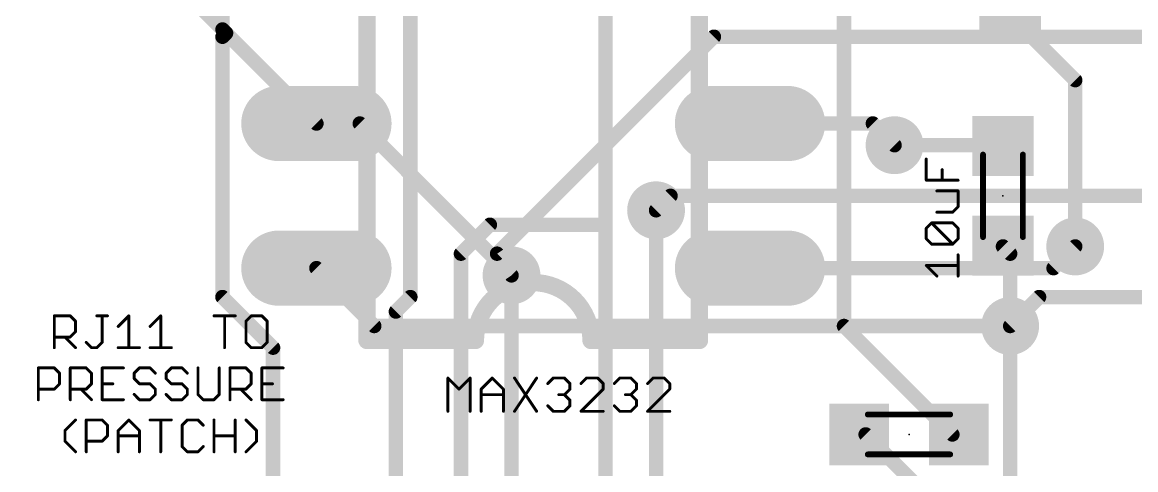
# Model space of a CAD drawing. Extents: x 0 to 99.1, y -1.2 to 60.2.
# Drawn here: x 14.01 to 33.58, y 26.43 to 34.29 of the extents above; entities that cross this region are included whole.
import ezdxf

# ---------------------------------------------------------------- set-up
doc = ezdxf.new("R2010")
doc.units = 0
for name, color, linetype in [('1', 22, 'CONTINUOUS'), ('16', 175, 'CONTINUOUS'), ('17', 82, 'CONTINUOUS'), ('18', 82, 'CONTINUOUS'), ('21', 253, 'CONTINUOUS'), ('23', 7, 'CONTINUOUS'), ('51', 253, 'CONTINUOUS')]:
    doc.layers.add(name, color=color, linetype=linetype)

# ---------------------------------------------------------------- blocks, each defined once
blk = doc.blocks.new('RECT')
blk.add_solid([(-0.5, -0.5), (0.5, -0.5), (-0.5, 0.5), (0.5, 0.5)])
blk = doc.blocks.new('LONGP100')
at = {"const_width": 1}
blk.add_lwpolyline([(-0.5, 0), (0.5, 0)], dxfattribs=at)
at = {"const_width": 0.5}
for points in [[(-0.5, 0.25, 1), (-0.5, -0.25)], [(0.5, -0.25, 1), (0.5, 0.25)]]:
    blk.add_lwpolyline(points, format="xyb", dxfattribs=at)
blk = doc.blocks.new('ROUNDV')
at = {"const_width": 0.5}
blk.add_lwpolyline([(0, -0.25, 1), (0, 0.25, 1), (0, -0.25)], format="xyb", dxfattribs=at)

msp = doc.modelspace()

# ---------------------------------------------------------------- linework, layer by layer
at = {"layer": '1', "const_width": 0.254}
for points in [[(17.526, 34.163), (17.526, 48.768)], [(24.257, 30.734), (24.257, 46.736)], [(20.828, 41.021), (20.828, 29.464)], [(28.448, 41.021), (28.448, 28.956)], [(32.512, 33.274), (31.369, 34.417)], [(17.5895, 34.0995), (17.526, 34.163)], [(17.526, 34.036), (17.5895, 34.0995)], [(17.526, 34.036), (17.526, 29.464)], [(19.177, 32.512), (17.5895, 34.0995)], [(32.512, 30.353), (32.512, 33.274)], [(29.337, 32.131), (31.242, 32.131)], [(31.242, 32.131), (31.242, 32.117)], [(25.146, 30.988), (25.146, 25.146)], [(22.225, 30.734), (21.717, 30.226)], [(24.257, 30.734), (22.225, 30.734)], [(24.257, 24.384), (24.257, 30.734)], [(21.717, 30.226), (21.717, 24.726)], [(31.242, 30.353), (31.242, 30.367)], [(31.369, 30.226), (31.242, 30.353)], [(31.369, 28.956), (31.369, 30.226)], [(22.606, 29.845), (22.606, 23.114)], [(17.526, 29.464), (18.415, 28.575)], [(20.828, 29.464), (20.574, 29.21)], [(20.574, 29.21), (20.574, 16.002)], [(28.448, 28.956), (30.353, 27.051)], [(31.369, 23.495), (31.369, 28.956)], [(18.415, 28.575), (18.415, 21.971)], [(28.829, 27.051), (28.716, 27.051)], [(30.099, 25.781), (28.829, 27.051)], [(30.353, 27.051), (30.466, 27.051)]]:
    msp.add_lwpolyline(points, dxfattribs=at)
at = {"layer": '1', "const_width": 0.127}
for points in [[(17.5709, 34.2079, 1), (17.4811, 34.1181)], [(17.4625, 34.163, 1), (17.5895, 34.163)], [(17.5895, 34.036, 1), (17.4625, 34.036)], [(17.4811, 34.0809, 1), (17.5709, 33.9911)], [(17.6344, 34.1444, 1), (17.5446, 34.0546)], [(17.6344, 34.0546, 1), (17.5446, 34.1444)], [(17.5446, 34.0546, 1), (17.6344, 34.1444)], [(32.5755, 33.274, 1), (32.4485, 33.274)], [(32.4671, 33.2291, 1), (32.5569, 33.3189)], [(19.1321, 32.4671, 1), (19.2219, 32.5569)], [(29.337, 32.1945, 1), (29.337, 32.0675)], [(31.3055, 32.131, 1), (31.1785, 32.131)], [(31.1785, 32.117, 1), (31.3055, 32.117)], [(31.242, 32.0675, 1), (31.242, 32.1945)], [(25.2095, 30.988, 1), (25.0825, 30.988)], [(22.225, 30.7975, 1), (22.225, 30.6705)], [(22.2699, 30.6891, 1), (22.1801, 30.7789)], [(24.3205, 30.734, 1), (24.1935, 30.734)], [(24.1935, 30.734, 1), (24.3205, 30.734)], [(24.257, 30.6705, 1), (24.257, 30.7975)], [(21.7805, 30.226, 1), (21.6535, 30.226)], [(21.6721, 30.2709, 1), (21.7619, 30.1811)], [(31.3055, 30.367, 1), (31.1785, 30.367)], [(31.2869, 30.3979, 1), (31.1971, 30.3081)], [(31.1785, 30.353, 1), (31.3055, 30.353)], [(31.4325, 30.226, 1), (31.3055, 30.226)], [(31.3241, 30.1811, 1), (31.4139, 30.2709)], [(32.4485, 30.353, 1), (32.5755, 30.353)], [(22.6695, 29.845, 1), (22.5425, 29.845)], [(17.5709, 29.5089, 1), (17.4811, 29.4191)], [(20.8729, 29.4191, 1), (20.7831, 29.5089)], [(17.4625, 29.464, 1), (17.5895, 29.464)], [(20.7645, 29.464, 1), (20.8915, 29.464)], [(20.6375, 29.21, 1), (20.5105, 29.21)], [(20.5291, 29.2549, 1), (20.6189, 29.1651)], [(28.4929, 29.0009, 1), (28.4031, 28.9111)], [(28.3845, 28.956, 1), (28.5115, 28.956)], [(31.4325, 28.956, 1), (31.3055, 28.956)], [(31.3055, 28.956, 1), (31.4325, 28.956)], [(18.4785, 28.575, 1), (18.3515, 28.575)], [(18.3701, 28.5301, 1), (18.4599, 28.6199)], [(28.716, 27.1145, 1), (28.716, 26.9875)], [(28.8739, 27.0959, 1), (28.7841, 27.0061)], [(28.829, 26.9875, 1), (28.829, 27.1145)], [(30.353, 27.1145, 1), (30.353, 26.9875)], [(30.3081, 27.0061, 1), (30.3979, 27.0959)], [(30.466, 26.9875, 1), (30.466, 27.1145)]]:
    msp.add_lwpolyline(points, format="xyb", dxfattribs=at)
at = {"layer": '16', "const_width": 0.254}
for points in [[(13.843, 37.846), (19.177, 32.512)], [(26.162, 34.036), (22.352, 30.226)], [(36.195, 34.036), (26.162, 34.036)], [(19.177, 32.512), (19.939, 32.512)], [(19.939, 32.512), (22.606, 29.845)], [(26.797, 32.512), (28.956, 32.512)], [(28.956, 32.512), (29.337, 32.131)], [(25.4, 31.242), (25.146, 30.988)], [(35.941, 31.242), (25.4, 31.242)], [(22.352, 30.226), (22.606, 29.845)], [(32.131, 29.972), (32.512, 30.353)], [(20.193, 28.956), (19.177, 29.972)], [(26.797, 29.972), (32.131, 29.972)], [(31.877, 29.464), (31.369, 28.956)], [(35.306, 29.464), (31.877, 29.464)], [(31.369, 28.956), (20.193, 28.956)]]:
    msp.add_lwpolyline(points, dxfattribs=at)
at = {"layer": '16', "const_width": 0.127}
for points in [[(26.162, 34.0995, 1), (26.162, 33.9725)], [(26.2069, 33.9911, 1), (26.1171, 34.0809)], [(19.177, 32.5755, 1), (19.177, 32.4485)], [(19.1321, 32.4671, 1), (19.2219, 32.5569)], [(19.9839, 32.5569, 1), (19.8941, 32.4671)], [(19.939, 32.4485, 1), (19.939, 32.5755)], [(26.797, 32.5755, 1), (26.797, 32.4485)], [(29.0009, 32.5569, 1), (28.9111, 32.4671)], [(28.956, 32.4485, 1), (28.956, 32.5755)], [(29.2921, 32.0861, 1), (29.3819, 32.1759)], [(25.4, 31.3055, 1), (25.4, 31.1785)], [(25.4449, 31.1971, 1), (25.3551, 31.2869)], [(25.1011, 31.0329, 1), (25.1909, 30.9431)], [(22.4048, 30.2612, 1), (22.2992, 30.1908)], [(22.3071, 30.2709, 1), (22.3969, 30.1811)], [(32.5569, 30.3081, 1), (32.4671, 30.3979)], [(19.2219, 30.0169, 1), (19.1321, 29.9271)], [(22.5532, 29.8098, 1), (22.6588, 29.8802)], [(22.5611, 29.8001, 1), (22.6509, 29.8899)], [(26.797, 30.0355, 1), (26.797, 29.9085)], [(32.0861, 30.0169, 1), (32.1759, 29.9271)], [(32.131, 29.9085, 1), (32.131, 30.0355)], [(31.877, 29.5275, 1), (31.877, 29.4005)], [(31.9219, 29.4191, 1), (31.8321, 29.5089)], [(20.193, 29.0195, 1), (20.193, 28.8925)], [(20.1481, 28.9111, 1), (20.2379, 29.0009)], [(31.3241, 29.0009, 1), (31.4139, 28.9111)], [(31.369, 28.8925, 1), (31.369, 29.0195)]]:
    msp.add_lwpolyline(points, format="xyb", dxfattribs=at)
at = {"layer": '21'}
for points, const_width in [([(20.066, 49.022), (20.066, 28.702)], 0.3048), ([(25.908, 28.702), (25.908, 49.022)], 0.3048), ([(29.8943, 31.5163), (29.8943, 31.8892)], 0.0508), ([(30.174, 31.5163), (30.174, 31.7028)], 0.0508), ([(30.4536, 31.5163), (29.8943, 31.5163)], 0.0508), ([(30.4536, 31.3279), (30.0808, 31.3279)], 0.0508), ([(30.4536, 31.0482), (30.4536, 31.3279)], 0.0508), ([(30.0808, 30.955), (30.3604, 30.955)], 0.0508), ([(30.3604, 30.955), (30.4536, 31.0482)], 0.0508), ([(29.8943, 30.6733), (29.9875, 30.7666)], 0.0508), ([(29.9875, 30.7666), (30.3604, 30.7666)], 0.0508), ([(30.3604, 30.3937), (29.9875, 30.7666)], 0.0508), ([(30.3604, 30.7666), (30.4536, 30.6733)], 0.0508), ([(29.8943, 30.4869), (29.8943, 30.6733)], 0.0508), ([(30.4536, 30.6733), (30.4536, 30.4869)], 0.0508), ([(29.9875, 30.3937), (29.8943, 30.4869)], 0.0508), ([(30.3604, 30.3937), (29.9875, 30.3937)], 0.0508), ([(30.4536, 30.4869), (30.3604, 30.3937)], 0.0508), ([(30.4536, 29.8324), (30.4536, 30.2053)], 0.0508), ([(30.0808, 29.8324), (29.8943, 30.0188)], 0.0508), ([(29.8943, 30.0188), (30.4536, 30.0188)], 0.0508), ([(14.5708, 28.575), (14.5708, 29.1343)], 0.0508), ([(14.5708, 29.1343), (14.8504, 29.1343)], 0.0508), ([(14.8504, 29.1343), (14.9437, 29.0411)], 0.0508), ([(15.3185, 29.1343), (15.505, 29.1343)], 0.0508), ([(15.4118, 28.6682), (15.4118, 29.1343)], 0.0508), ([(15.6934, 28.9479), (15.8799, 29.1343)], 0.0508), ([(15.8799, 29.1343), (15.8799, 28.575)], 0.0508), ([(16.2547, 28.9479), (16.4412, 29.1343)], 0.0508), ([(16.4412, 29.1343), (16.4412, 28.575)], 0.0508), ([(17.3774, 29.1343), (17.7502, 29.1343)], 0.0508), ([(17.5638, 28.575), (17.5638, 29.1343)], 0.0508), ([(18.0319, 29.1343), (17.9387, 29.0411)], 0.0508), ([(18.2183, 29.1343), (18.0319, 29.1343)], 0.0508), ([(18.3115, 29.0411), (18.2183, 29.1343)], 0.0508), ([(14.9437, 29.0411), (14.9437, 28.8546)], 0.0508), ([(17.9387, 29.0411), (17.9387, 28.6682)], 0.0508), ([(18.3115, 28.6682), (18.3115, 29.0411)], 0.0508), ([(14.8504, 28.7614), (14.5708, 28.7614)], 0.0508), ([(14.7572, 28.7614), (14.9437, 28.575)], 0.0508), ([(14.9437, 28.8546), (14.8504, 28.7614)], 0.0508), ([(20.066, 28.702), (21.971, 28.702)], 0.3048), ([(25.908, 28.702), (24.003, 28.702)], 0.3048), ([(15.1321, 28.6682), (15.2253, 28.575)], 0.0508), ([(15.2253, 28.575), (15.3185, 28.575)], 0.0508), ([(15.3185, 28.575), (15.4118, 28.6682)], 0.0508), ([(15.6934, 28.575), (16.0663, 28.575)], 0.0508), ([(16.2547, 28.575), (16.6276, 28.575)], 0.0508), ([(17.9387, 28.6682), (18.0319, 28.575)], 0.0508), ([(18.0319, 28.575), (18.2183, 28.575)], 0.0508), ([(18.2183, 28.575), (18.3115, 28.6682)], 0.0508), ([(14.2902, 27.6606), (14.2902, 28.2199)], 0.0508), ([(14.2902, 28.2199), (14.5698, 28.2199)], 0.0508), ([(14.5698, 28.2199), (14.663, 28.1267)], 0.0508), ([(14.8515, 27.6606), (14.8515, 28.2199)], 0.0508), ([(14.8515, 28.2199), (15.1311, 28.2199)], 0.0508), ([(15.1311, 28.2199), (15.2243, 28.1267)], 0.0508), ([(15.7856, 28.2199), (15.4128, 28.2199)], 0.0508), ([(15.4128, 28.2199), (15.4128, 27.6606)], 0.0508), ([(16.0673, 28.2199), (15.9741, 28.1267)], 0.0508), ([(16.2537, 28.2199), (16.0673, 28.2199)], 0.0508), ([(16.3469, 28.1267), (16.2537, 28.2199)], 0.0508), ([(16.6286, 28.2199), (16.5354, 28.1267)], 0.0508), ([(16.815, 28.2199), (16.6286, 28.2199)], 0.0508), ([(16.9082, 28.1267), (16.815, 28.2199)], 0.0508), ([(17.0967, 28.2199), (17.0967, 27.7538)], 0.0508), ([(17.4696, 27.7538), (17.4696, 28.2199)], 0.0508), ([(17.658, 27.6606), (17.658, 28.2199)], 0.0508), ([(17.658, 28.2199), (17.9376, 28.2199)], 0.0508), ([(17.9376, 28.2199), (18.0309, 28.1267)], 0.0508), ([(18.5922, 28.2199), (18.2193, 28.2199)], 0.0508), ([(18.2193, 28.2199), (18.2193, 27.6606)], 0.0508), ([(14.663, 28.1267), (14.663, 27.9402)], 0.0508), ([(15.2243, 28.1267), (15.2243, 27.9402)], 0.0508), ([(15.9741, 28.1267), (15.9741, 28.0335)], 0.0508), ([(15.9741, 28.0335), (16.0673, 27.9402)], 0.0508), ([(16.5354, 28.1267), (16.5354, 28.0335)], 0.0508), ([(16.5354, 28.0335), (16.6286, 27.9402)], 0.0508), ([(18.0309, 28.1267), (18.0309, 27.9402)], 0.0508), ([(21.4884, 27.4574), (21.4884, 28.0421)], 0.0508), ([(21.4884, 28.0421), (21.6833, 27.8472)], 0.0508), ([(21.6833, 27.8472), (21.8782, 28.0421)], 0.0508), ([(21.8782, 28.0421), (21.8782, 27.4574)], 0.0508), ([(22.0731, 27.8472), (22.268, 28.0421)], 0.0508), ([(22.268, 28.0421), (22.4629, 27.8472)], 0.0508), ([(22.6578, 28.0421), (23.0476, 27.4574)], 0.0508), ([(23.0476, 28.0421), (22.6578, 27.4574)], 0.0508), ([(23.2425, 27.9446), (23.3399, 28.0421)], 0.0508), ([(23.3399, 28.0421), (23.5348, 28.0421)], 0.0508), ([(23.5348, 28.0421), (23.6323, 27.9446)], 0.0508), ([(23.9246, 28.0421), (23.8272, 27.9446)], 0.0508), ([(24.1195, 28.0421), (23.9246, 28.0421)], 0.0508), ([(24.217, 27.9446), (24.1195, 28.0421)], 0.0508), ([(24.4119, 27.9446), (24.5093, 28.0421)], 0.0508), ([(24.5093, 28.0421), (24.7042, 28.0421)], 0.0508), ([(24.7042, 28.0421), (24.8017, 27.9446)], 0.0508), ([(25.094, 28.0421), (24.9966, 27.9446)], 0.0508), ([(25.2889, 28.0421), (25.094, 28.0421)], 0.0508), ([(25.3864, 27.9446), (25.2889, 28.0421)], 0.0508), ([(14.5698, 27.847), (14.2902, 27.847)], 0.0508), ([(14.663, 27.9402), (14.5698, 27.847)], 0.0508), ([(15.1311, 27.847), (14.8515, 27.847)], 0.0508), ([(15.0379, 27.847), (15.2243, 27.6606)], 0.0508), ([(15.2243, 27.9402), (15.1311, 27.847)], 0.0508), ([(15.4128, 27.9402), (15.5992, 27.9402)], 0.0508), ([(16.0673, 27.9402), (16.2537, 27.9402)], 0.0508), ([(16.2537, 27.9402), (16.3469, 27.847)], 0.0508), ([(16.3469, 27.847), (16.3469, 27.7538)], 0.0508), ([(16.6286, 27.9402), (16.815, 27.9402)], 0.0508), ([(16.815, 27.9402), (16.9082, 27.847)], 0.0508), ([(16.9082, 27.847), (16.9082, 27.7538)], 0.0508), ([(17.9376, 27.847), (17.658, 27.847)], 0.0508), ([(17.8444, 27.847), (18.0309, 27.6606)], 0.0508), ([(18.0309, 27.9402), (17.9376, 27.847)], 0.0508), ([(18.2193, 27.9402), (18.4057, 27.9402)], 0.0508), ([(22.0731, 27.4574), (22.0731, 27.8472)], 0.0508), ([(22.4629, 27.8472), (22.4629, 27.4574)], 0.0508), ([(23.6323, 27.8472), (23.5348, 27.7497)], 0.0508), ([(23.6323, 27.9446), (23.6323, 27.8472)], 0.0508), ([(23.8272, 27.4574), (24.217, 27.8472)], 0.0508), ([(24.217, 27.8472), (24.217, 27.9446)], 0.0508), ([(24.8017, 27.8472), (24.7042, 27.7497)], 0.0508), ([(24.8017, 27.9446), (24.8017, 27.8472)], 0.0508), ([(24.9966, 27.4574), (25.3864, 27.8472)], 0.0508), ([(25.3864, 27.8472), (25.3864, 27.9446)], 0.0508), ([(15.4128, 27.6606), (15.7856, 27.6606)], 0.0508), ([(16.0673, 27.6606), (15.9741, 27.7538)], 0.0508), ([(16.2537, 27.6606), (16.0673, 27.6606)], 0.0508), ([(16.3469, 27.7538), (16.2537, 27.6606)], 0.0508), ([(16.6286, 27.6606), (16.5354, 27.7538)], 0.0508), ([(16.815, 27.6606), (16.6286, 27.6606)], 0.0508), ([(16.9082, 27.7538), (16.815, 27.6606)], 0.0508), ([(17.0967, 27.7538), (17.1899, 27.6606)], 0.0508), ([(17.1899, 27.6606), (17.3763, 27.6606)], 0.0508), ([(17.3763, 27.6606), (17.4696, 27.7538)], 0.0508), ([(18.2193, 27.6606), (18.5922, 27.6606)], 0.0508), ([(22.0731, 27.7497), (22.4629, 27.7497)], 0.0508), ([(23.5348, 27.7497), (23.4374, 27.7497)], 0.0508), ([(23.5348, 27.7497), (23.6323, 27.6523)], 0.0508), ([(23.6323, 27.6523), (23.6323, 27.5548)], 0.0508), ([(24.7042, 27.7497), (24.6068, 27.7497)], 0.0508), ([(24.7042, 27.7497), (24.8017, 27.6523)], 0.0508), ([(24.8017, 27.6523), (24.8017, 27.5548)], 0.0508), ([(23.3399, 27.4574), (23.2425, 27.5548)], 0.0508), ([(23.5348, 27.4574), (23.3399, 27.4574)], 0.0508), ([(23.6323, 27.5548), (23.5348, 27.4574)], 0.0508), ([(24.217, 27.4574), (23.8272, 27.4574)], 0.0508), ([(24.5093, 27.4574), (24.4119, 27.5548)], 0.0508), ([(24.7042, 27.4574), (24.5093, 27.4574)], 0.0508), ([(24.8017, 27.5548), (24.7042, 27.4574)], 0.0508), ([(25.3864, 27.4574), (24.9966, 27.4574)], 0.0508), ([(14.7579, 27.1191), (14.9443, 27.3055)], 0.0508), ([(15.1321, 26.7462), (15.1321, 27.3055)], 0.0508), ([(15.1321, 27.3055), (15.4118, 27.3055)], 0.0508), ([(15.4118, 27.3055), (15.505, 27.2123)], 0.0508), ([(15.505, 27.2123), (15.505, 27.0258)], 0.0508), ([(15.6934, 27.1191), (15.8799, 27.3055)], 0.0508), ([(15.8799, 27.3055), (16.0663, 27.1191)], 0.0508), ([(16.2547, 27.3055), (16.6276, 27.3055)], 0.0508), ([(16.4412, 26.7462), (16.4412, 27.3055)], 0.0508), ([(16.9093, 27.3055), (16.816, 27.2123)], 0.0508), ([(16.816, 27.2123), (16.816, 26.8394)], 0.0508), ([(17.0957, 27.3055), (16.9093, 27.3055)], 0.0508), ([(17.1889, 27.2123), (17.0957, 27.3055)], 0.0508), ([(17.3774, 26.7462), (17.3774, 27.3055)], 0.0508), ([(17.7502, 27.3055), (17.7502, 26.7462)], 0.0508), ([(18.1251, 27.1191), (17.9387, 27.3055)], 0.0508), ([(14.7579, 26.9326), (14.7579, 27.1191)], 0.0508), ([(15.505, 27.0258), (15.4118, 26.9326)], 0.0508), ([(15.6934, 26.7462), (15.6934, 27.1191)], 0.0508), ([(15.6934, 27.0258), (16.0663, 27.0258)], 0.0508), ([(16.0663, 27.1191), (16.0663, 26.7462)], 0.0508), ([(17.3774, 27.0258), (17.7502, 27.0258)], 0.0508), ([(18.1251, 26.9326), (18.1251, 27.1191)], 0.0508), ([(14.9443, 26.7462), (14.7579, 26.9326)], 0.0508), ([(15.4118, 26.9326), (15.1321, 26.9326)], 0.0508), ([(16.816, 26.8394), (16.9093, 26.7462)], 0.0508), ([(17.0957, 26.7462), (17.1889, 26.8394)], 0.0508), ([(17.9387, 26.7462), (18.1251, 26.9326)], 0.0508), ([(16.9093, 26.7462), (17.0957, 26.7462)], 0.0508)]:
    msp.add_lwpolyline(points, dxfattribs=dict(at, const_width=const_width))
for points, const_width in [([(29.907, 31.8892, 1), (29.8816, 31.8892)], 0.0254), ([(30.1867, 31.7028, 1), (30.1613, 31.7028)], 0.0254), ([(29.8943, 31.529, 1), (29.8943, 31.5036)], 0.0254), ([(29.8816, 31.5163, 1), (29.907, 31.5163)], 0.0254), ([(30.1613, 31.5163, 1), (30.1867, 31.5163)], 0.0254), ([(30.4536, 31.5036, 1), (30.4536, 31.529)], 0.0254), ([(30.0808, 31.3406, 1), (30.0808, 31.3152)], 0.0254), ([(30.4663, 31.3279, 1), (30.4409, 31.3279)], 0.0254), ([(30.4536, 31.3152, 1), (30.4536, 31.3406)], 0.0254), ([(30.0808, 30.9677, 1), (30.0808, 30.9423)], 0.0254), ([(30.3514, 30.964, 1), (30.3694, 30.946)], 0.0254), ([(30.3604, 30.9423, 1), (30.3604, 30.9677)], 0.0254), ([(30.4409, 31.0482, 1), (30.4663, 31.0482)], 0.0254), ([(30.4626, 31.0393, 1), (30.4446, 31.0572)], 0.0254), ([(29.9875, 30.7793, 1), (29.9875, 30.7539)], 0.0254), ([(29.9965, 30.7755, 1), (29.9786, 30.7576)], 0.0254), ([(29.9965, 30.7576, 1), (29.9786, 30.7755)], 0.0254), ([(30.3694, 30.7755, 1), (30.3514, 30.7576)], 0.0254), ([(30.3604, 30.7539, 1), (30.3604, 30.7793)], 0.0254), ([(29.907, 30.6733, 1), (29.8816, 30.6733)], 0.0254), ([(29.8853, 30.6823, 1), (29.9033, 30.6644)], 0.0254), ([(30.4663, 30.6733, 1), (30.4409, 30.6733)], 0.0254), ([(30.4446, 30.6644, 1), (30.4626, 30.6823)], 0.0254), ([(29.9033, 30.4959, 1), (29.8853, 30.4779)], 0.0254), ([(29.8816, 30.4869, 1), (29.907, 30.4869)], 0.0254), ([(29.9875, 30.4064, 1), (29.9875, 30.381)], 0.0254), ([(29.9786, 30.3847, 1), (29.9965, 30.4027)], 0.0254), ([(30.3514, 30.4027, 1), (30.3694, 30.3847)], 0.0254), ([(30.3514, 30.3847, 1), (30.3694, 30.4027)], 0.0254), ([(30.3604, 30.381, 1), (30.3604, 30.4064)], 0.0254), ([(30.4409, 30.4869, 1), (30.4663, 30.4869)], 0.0254), ([(30.4626, 30.4779, 1), (30.4446, 30.4959)], 0.0254), ([(30.4663, 30.2053, 1), (30.4409, 30.2053)], 0.0254), ([(29.9033, 30.0278, 1), (29.8853, 30.0098)], 0.0254), ([(29.8943, 30.0315, 1), (29.8943, 30.0061)], 0.0254), ([(30.4536, 30.0061, 1), (30.4536, 30.0315)], 0.0254), ([(24.003, 28.702, 1), (21.971, 28.702)], 0.3048), ([(30.0718, 29.8234, 1), (30.0897, 29.8414)], 0.0254), ([(30.4409, 29.8324, 1), (30.4663, 29.8324)], 0.0254), ([(14.5835, 29.1343, 1), (14.5581, 29.1343)], 0.0254), ([(14.5708, 29.147, 1), (14.5708, 29.1216)], 0.0254), ([(14.8594, 29.1433, 1), (14.8415, 29.1253)], 0.0254), ([(14.8504, 29.1216, 1), (14.8504, 29.147)], 0.0254), ([(15.3185, 29.147, 1), (15.3185, 29.1216)], 0.0254), ([(15.4245, 29.1343, 1), (15.3991, 29.1343)], 0.0254), ([(15.505, 29.1216, 1), (15.505, 29.147)], 0.0254), ([(15.8926, 29.1343, 1), (15.8672, 29.1343)], 0.0254), ([(15.8888, 29.1253, 1), (15.8709, 29.1433)], 0.0254), ([(16.4539, 29.1343, 1), (16.4285, 29.1343)], 0.0254), ([(16.4501, 29.1253, 1), (16.4322, 29.1433)], 0.0254), ([(17.3774, 29.147, 1), (17.3774, 29.1216)], 0.0254), ([(17.5765, 29.1343, 1), (17.5511, 29.1343)], 0.0254), ([(17.7502, 29.1216, 1), (17.7502, 29.147)], 0.0254), ([(18.0319, 29.147, 1), (18.0319, 29.1216)], 0.0254), ([(18.0409, 29.1253, 1), (18.0229, 29.1433)], 0.0254), ([(18.2273, 29.1433, 1), (18.2093, 29.1253)], 0.0254), ([(18.2183, 29.1216, 1), (18.2183, 29.147)], 0.0254), ([(14.9564, 29.0411, 1), (14.931, 29.0411)], 0.0254), ([(14.9347, 29.0321, 1), (14.9526, 29.05)], 0.0254), ([(15.6844, 28.9568, 1), (15.7024, 28.9389)], 0.0254), ([(16.2458, 28.9568, 1), (16.2637, 28.9389)], 0.0254), ([(17.9514, 29.0411, 1), (17.926, 29.0411)], 0.0254), ([(17.9297, 29.05, 1), (17.9476, 29.0321)], 0.0254), ([(18.3242, 29.0411, 1), (18.2988, 29.0411)], 0.0254), ([(18.3025, 29.0321, 1), (18.3205, 29.05)], 0.0254), ([(14.5708, 28.7741, 1), (14.5708, 28.7487)], 0.0254), ([(14.7662, 28.7704, 1), (14.7483, 28.7524)], 0.0254), ([(14.8415, 28.7704, 1), (14.8594, 28.7524)], 0.0254), ([(14.8504, 28.7487, 1), (14.8504, 28.7741)], 0.0254), ([(14.931, 28.8546, 1), (14.9564, 28.8546)], 0.0254), ([(14.9526, 28.8457, 1), (14.9347, 28.8636)], 0.0254), ([(20.066, 28.7782, 1), (20.066, 28.6258)], 0.1524), ([(19.9898, 28.702, 1), (20.1422, 28.702)], 0.1524), ([(21.8948, 28.702, 1), (22.0472, 28.702)], 0.1524), ([(21.971, 28.6258, 1), (21.971, 28.7782)], 0.1524), ([(24.003, 28.7782, 1), (24.003, 28.6258)], 0.1524), ([(23.9268, 28.702, 1), (24.0792, 28.702)], 0.1524), ([(25.8318, 28.702, 1), (25.9842, 28.702)], 0.1524), ([(25.908, 28.6258, 1), (25.908, 28.7782)], 0.1524), ([(14.5581, 28.575, 1), (14.5835, 28.575)], 0.0254), ([(14.9347, 28.566, 1), (14.9526, 28.584)], 0.0254), ([(15.1411, 28.6772, 1), (15.1231, 28.6592)], 0.0254), ([(15.2253, 28.5877, 1), (15.2253, 28.5623)], 0.0254), ([(15.2164, 28.566, 1), (15.2343, 28.584)], 0.0254), ([(15.3096, 28.584, 1), (15.3275, 28.566)], 0.0254), ([(15.3185, 28.5623, 1), (15.3185, 28.5877)], 0.0254), ([(15.3991, 28.6682, 1), (15.4245, 28.6682)], 0.0254), ([(15.4207, 28.6592, 1), (15.4028, 28.6772)], 0.0254), ([(15.6934, 28.5877, 1), (15.6934, 28.5623)], 0.0254), ([(15.8672, 28.575, 1), (15.8926, 28.575)], 0.0254), ([(16.0663, 28.5623, 1), (16.0663, 28.5877)], 0.0254), ([(16.2547, 28.5877, 1), (16.2547, 28.5623)], 0.0254), ([(16.4285, 28.575, 1), (16.4539, 28.575)], 0.0254), ([(16.6276, 28.5623, 1), (16.6276, 28.5877)], 0.0254), ([(17.5511, 28.575, 1), (17.5765, 28.575)], 0.0254), ([(17.9476, 28.6772, 1), (17.9297, 28.6592)], 0.0254), ([(17.926, 28.6682, 1), (17.9514, 28.6682)], 0.0254), ([(18.0319, 28.5877, 1), (18.0319, 28.5623)], 0.0254), ([(18.0229, 28.566, 1), (18.0409, 28.584)], 0.0254), ([(18.2093, 28.584, 1), (18.2273, 28.566)], 0.0254), ([(18.2183, 28.5623, 1), (18.2183, 28.5877)], 0.0254), ([(18.2988, 28.6682, 1), (18.3242, 28.6682)], 0.0254), ([(18.3205, 28.6592, 1), (18.3025, 28.6772)], 0.0254), ([(14.3029, 28.2199, 1), (14.2775, 28.2199)], 0.0254), ([(14.2902, 28.2326, 1), (14.2902, 28.2072)], 0.0254), ([(14.5788, 28.2289, 1), (14.5608, 28.2109)], 0.0254), ([(14.5698, 28.2072, 1), (14.5698, 28.2326)], 0.0254), ([(14.8642, 28.2199, 1), (14.8388, 28.2199)], 0.0254), ([(14.8515, 28.2326, 1), (14.8515, 28.2072)], 0.0254), ([(15.1401, 28.2289, 1), (15.1221, 28.2109)], 0.0254), ([(15.1311, 28.2072, 1), (15.1311, 28.2326)], 0.0254), ([(15.4128, 28.2326, 1), (15.4128, 28.2072)], 0.0254), ([(15.4255, 28.2199, 1), (15.4001, 28.2199)], 0.0254), ([(15.7856, 28.2072, 1), (15.7856, 28.2326)], 0.0254), ([(16.0673, 28.2326, 1), (16.0673, 28.2072)], 0.0254), ([(16.0763, 28.2109, 1), (16.0583, 28.2289)], 0.0254), ([(16.2627, 28.2289, 1), (16.2447, 28.2109)], 0.0254), ([(16.2537, 28.2072, 1), (16.2537, 28.2326)], 0.0254), ([(16.6286, 28.2326, 1), (16.6286, 28.2072)], 0.0254), ([(16.6376, 28.2109, 1), (16.6196, 28.2289)], 0.0254), ([(16.824, 28.2289, 1), (16.806, 28.2109)], 0.0254), ([(16.815, 28.2072, 1), (16.815, 28.2326)], 0.0254), ([(17.1094, 28.2199, 1), (17.084, 28.2199)], 0.0254), ([(17.4823, 28.2199, 1), (17.4569, 28.2199)], 0.0254), ([(17.6707, 28.2199, 1), (17.6453, 28.2199)], 0.0254), ([(17.658, 28.2326, 1), (17.658, 28.2072)], 0.0254), ([(17.9466, 28.2289, 1), (17.9287, 28.2109)], 0.0254), ([(17.9376, 28.2072, 1), (17.9376, 28.2326)], 0.0254), ([(18.2193, 28.2326, 1), (18.2193, 28.2072)], 0.0254), ([(18.232, 28.2199, 1), (18.2066, 28.2199)], 0.0254), ([(18.5922, 28.2072, 1), (18.5922, 28.2326)], 0.0254), ([(14.6757, 28.1267, 1), (14.6503, 28.1267)], 0.0254), ([(14.654, 28.1177, 1), (14.672, 28.1356)], 0.0254), ([(15.237, 28.1267, 1), (15.2116, 28.1267)], 0.0254), ([(15.2153, 28.1177, 1), (15.2333, 28.1356)], 0.0254), ([(15.9868, 28.1267, 1), (15.9614, 28.1267)], 0.0254), ([(15.9651, 28.1356, 1), (15.9831, 28.1177)], 0.0254), ([(15.9831, 28.0424, 1), (15.9651, 28.0245)], 0.0254), ([(15.9614, 28.0335, 1), (15.9868, 28.0335)], 0.0254), ([(16.338, 28.1177, 1), (16.3559, 28.1356)], 0.0254), ([(16.5481, 28.1267, 1), (16.5227, 28.1267)], 0.0254), ([(16.5264, 28.1356, 1), (16.5444, 28.1177)], 0.0254), ([(16.5444, 28.0424, 1), (16.5264, 28.0245)], 0.0254), ([(16.5227, 28.0335, 1), (16.5481, 28.0335)], 0.0254), ([(16.8993, 28.1177, 1), (16.9172, 28.1356)], 0.0254), ([(18.0436, 28.1267, 1), (18.0182, 28.1267)], 0.0254), ([(18.0219, 28.1177, 1), (18.0398, 28.1356)], 0.0254), ([(21.5011, 28.0421, 1), (21.4757, 28.0421)], 0.0254), ([(21.4974, 28.0511, 1), (21.4794, 28.0331)], 0.0254), ([(21.8909, 28.0421, 1), (21.8655, 28.0421)], 0.0254), ([(21.8872, 28.0331, 1), (21.8692, 28.0511)], 0.0254), ([(22.277, 28.0511, 1), (22.259, 28.0331)], 0.0254), ([(22.277, 28.0331, 1), (22.259, 28.0511)], 0.0254), ([(22.6684, 28.0491, 1), (22.6472, 28.0351)], 0.0254), ([(23.0582, 28.0351, 1), (23.037, 28.0491)], 0.0254), ([(23.3399, 28.0548, 1), (23.3399, 28.0294)], 0.0254), ([(23.3489, 28.0331, 1), (23.331, 28.0511)], 0.0254), ([(23.5438, 28.0511, 1), (23.5259, 28.0331)], 0.0254), ([(23.5348, 28.0294, 1), (23.5348, 28.0548)], 0.0254), ([(23.9246, 28.0548, 1), (23.9246, 28.0294)], 0.0254), ([(23.9336, 28.0331, 1), (23.9157, 28.0511)], 0.0254), ([(24.1285, 28.0511, 1), (24.1106, 28.0331)], 0.0254), ([(24.1195, 28.0294, 1), (24.1195, 28.0548)], 0.0254), ([(24.5093, 28.0548, 1), (24.5093, 28.0294)], 0.0254), ([(24.5183, 28.0331, 1), (24.5004, 28.0511)], 0.0254), ([(24.7132, 28.0511, 1), (24.6953, 28.0331)], 0.0254), ([(24.7042, 28.0294, 1), (24.7042, 28.0548)], 0.0254), ([(25.094, 28.0548, 1), (25.094, 28.0294)], 0.0254), ([(25.103, 28.0331, 1), (25.085, 28.0511)], 0.0254), ([(25.2979, 28.0511, 1), (25.2799, 28.0331)], 0.0254), ([(25.2889, 28.0294, 1), (25.2889, 28.0548)], 0.0254), ([(14.2902, 27.8597, 1), (14.2902, 27.8343)], 0.0254), ([(14.5608, 27.856, 1), (14.5788, 27.838)], 0.0254), ([(14.5698, 27.8343, 1), (14.5698, 27.8597)], 0.0254), ([(14.6503, 27.9402, 1), (14.6757, 27.9402)], 0.0254), ([(14.672, 27.9313, 1), (14.654, 27.9492)], 0.0254), ([(14.8515, 27.8597, 1), (14.8515, 27.8343)], 0.0254), ([(15.0469, 27.856, 1), (15.0289, 27.838)], 0.0254), ([(15.1221, 27.856, 1), (15.1401, 27.838)], 0.0254), ([(15.1311, 27.8343, 1), (15.1311, 27.8597)], 0.0254), ([(15.2116, 27.9402, 1), (15.237, 27.9402)], 0.0254), ([(15.2333, 27.9313, 1), (15.2153, 27.9492)], 0.0254), ([(15.4128, 27.9529, 1), (15.4128, 27.9275)], 0.0254), ([(15.5992, 27.9275, 1), (15.5992, 27.9529)], 0.0254), ([(16.0673, 27.9529, 1), (16.0673, 27.9275)], 0.0254), ([(16.0583, 27.9313, 1), (16.0763, 27.9492)], 0.0254), ([(16.2627, 27.9492, 1), (16.2447, 27.9313)], 0.0254), ([(16.2537, 27.9275, 1), (16.2537, 27.9529)], 0.0254), ([(16.3596, 27.847, 1), (16.3342, 27.847)], 0.0254), ([(16.338, 27.838, 1), (16.3559, 27.856)], 0.0254), ([(16.6286, 27.9529, 1), (16.6286, 27.9275)], 0.0254), ([(16.6196, 27.9313, 1), (16.6376, 27.9492)], 0.0254), ([(16.824, 27.9492, 1), (16.806, 27.9313)], 0.0254), ([(16.815, 27.9275, 1), (16.815, 27.9529)], 0.0254), ([(16.9209, 27.847, 1), (16.8955, 27.847)], 0.0254), ([(16.8993, 27.838, 1), (16.9172, 27.856)], 0.0254), ([(17.658, 27.8597, 1), (17.658, 27.8343)], 0.0254), ([(17.8534, 27.856, 1), (17.8355, 27.838)], 0.0254), ([(17.9287, 27.856, 1), (17.9466, 27.838)], 0.0254), ([(17.9376, 27.8343, 1), (17.9376, 27.8597)], 0.0254), ([(18.0182, 27.9402, 1), (18.0436, 27.9402)], 0.0254), ([(18.0398, 27.9313, 1), (18.0219, 27.9492)], 0.0254), ([(18.2193, 27.9529, 1), (18.2193, 27.9275)], 0.0254), ([(18.4057, 27.9275, 1), (18.4057, 27.9529)], 0.0254), ([(21.6743, 27.8562, 1), (21.6923, 27.8382)], 0.0254), ([(21.6743, 27.8382, 1), (21.6923, 27.8562)], 0.0254), ([(22.0858, 27.8472, 1), (22.0604, 27.8472)], 0.0254), ([(22.0641, 27.8562, 1), (22.0821, 27.8382)], 0.0254), ([(22.4756, 27.8472, 1), (22.4502, 27.8472)], 0.0254), ([(22.4539, 27.8382, 1), (22.4719, 27.8562)], 0.0254), ([(23.2335, 27.9536, 1), (23.2515, 27.9357)], 0.0254), ([(23.645, 27.9446, 1), (23.6196, 27.9446)], 0.0254), ([(23.6196, 27.8472, 1), (23.645, 27.8472)], 0.0254), ([(23.6233, 27.9357, 1), (23.6413, 27.9536)], 0.0254), ([(23.6413, 27.8382, 1), (23.6233, 27.8562)], 0.0254), ([(23.8182, 27.9536, 1), (23.8362, 27.9357)], 0.0254), ([(24.2297, 27.9446, 1), (24.2043, 27.9446)], 0.0254), ([(24.2043, 27.8472, 1), (24.2297, 27.8472)], 0.0254), ([(24.208, 27.9357, 1), (24.226, 27.9536)], 0.0254), ([(24.226, 27.8382, 1), (24.208, 27.8562)], 0.0254), ([(24.4029, 27.9536, 1), (24.4209, 27.9357)], 0.0254), ([(24.8144, 27.9446, 1), (24.789, 27.9446)], 0.0254), ([(24.789, 27.8472, 1), (24.8144, 27.8472)], 0.0254), ([(24.7927, 27.9357, 1), (24.8107, 27.9536)], 0.0254), ([(24.8107, 27.8382, 1), (24.7927, 27.8562)], 0.0254), ([(24.9876, 27.9536, 1), (25.0056, 27.9357)], 0.0254), ([(25.3991, 27.9446, 1), (25.3737, 27.9446)], 0.0254), ([(25.3737, 27.8472, 1), (25.3991, 27.8472)], 0.0254), ([(25.3774, 27.9357, 1), (25.3954, 27.9536)], 0.0254), ([(25.3954, 27.8382, 1), (25.3774, 27.8562)], 0.0254), ([(14.2775, 27.6606, 1), (14.3029, 27.6606)], 0.0254), ([(14.8388, 27.6606, 1), (14.8642, 27.6606)], 0.0254), ([(15.2153, 27.6516, 1), (15.2333, 27.6696)], 0.0254), ([(15.4128, 27.6733, 1), (15.4128, 27.6479)], 0.0254), ([(15.4001, 27.6606, 1), (15.4255, 27.6606)], 0.0254), ([(15.7856, 27.6479, 1), (15.7856, 27.6733)], 0.0254), ([(15.9831, 27.7628, 1), (15.9651, 27.7448)], 0.0254), ([(16.0673, 27.6733, 1), (16.0673, 27.6479)], 0.0254), ([(16.0583, 27.6516, 1), (16.0763, 27.6696)], 0.0254), ([(16.2447, 27.6696, 1), (16.2627, 27.6516)], 0.0254), ([(16.2537, 27.6479, 1), (16.2537, 27.6733)], 0.0254), ([(16.3342, 27.7538, 1), (16.3596, 27.7538)], 0.0254), ([(16.3559, 27.7448, 1), (16.338, 27.7628)], 0.0254), ([(16.5444, 27.7628, 1), (16.5264, 27.7448)], 0.0254), ([(16.6286, 27.6733, 1), (16.6286, 27.6479)], 0.0254), ([(16.6196, 27.6516, 1), (16.6376, 27.6696)], 0.0254), ([(16.806, 27.6696, 1), (16.824, 27.6516)], 0.0254), ([(16.815, 27.6479, 1), (16.815, 27.6733)], 0.0254), ([(16.8955, 27.7538, 1), (16.9209, 27.7538)], 0.0254), ([(16.9172, 27.7448, 1), (16.8993, 27.7628)], 0.0254), ([(17.1057, 27.7628, 1), (17.0877, 27.7448)], 0.0254), ([(17.084, 27.7538, 1), (17.1094, 27.7538)], 0.0254), ([(17.1899, 27.6733, 1), (17.1899, 27.6479)], 0.0254), ([(17.1809, 27.6516, 1), (17.1989, 27.6696)], 0.0254), ([(17.3674, 27.6696, 1), (17.3853, 27.6516)], 0.0254), ([(17.3763, 27.6479, 1), (17.3763, 27.6733)], 0.0254), ([(17.4569, 27.7538, 1), (17.4823, 27.7538)], 0.0254), ([(17.4785, 27.7448, 1), (17.4606, 27.7628)], 0.0254), ([(17.6453, 27.6606, 1), (17.6707, 27.6606)], 0.0254), ([(18.0219, 27.6516, 1), (18.0398, 27.6696)], 0.0254), ([(18.2193, 27.6733, 1), (18.2193, 27.6479)], 0.0254), ([(18.2066, 27.6606, 1), (18.232, 27.6606)], 0.0254), ([(18.5922, 27.6479, 1), (18.5922, 27.6733)], 0.0254), ([(22.0731, 27.7624, 1), (22.0731, 27.737)], 0.0254), ([(22.4629, 27.737, 1), (22.4629, 27.7624)], 0.0254), ([(23.4374, 27.7624, 1), (23.4374, 27.737)], 0.0254), ([(23.5438, 27.7587, 1), (23.5259, 27.7408)], 0.0254), ([(23.5259, 27.7587, 1), (23.5438, 27.7408)], 0.0254), ([(23.5348, 27.737, 1), (23.5348, 27.7624)], 0.0254), ([(23.645, 27.6523, 1), (23.6196, 27.6523)], 0.0254), ([(23.6233, 27.6433, 1), (23.6413, 27.6613)], 0.0254), ([(24.6068, 27.7624, 1), (24.6068, 27.737)], 0.0254), ([(24.7132, 27.7587, 1), (24.6953, 27.7408)], 0.0254), ([(24.6953, 27.7587, 1), (24.7132, 27.7408)], 0.0254), ([(24.7042, 27.737, 1), (24.7042, 27.7624)], 0.0254), ([(24.8144, 27.6523, 1), (24.789, 27.6523)], 0.0254), ([(24.7927, 27.6433, 1), (24.8107, 27.6613)], 0.0254), ([(21.4757, 27.4574, 1), (21.5011, 27.4574)], 0.0254), ([(21.8655, 27.4574, 1), (21.8909, 27.4574)], 0.0254), ([(22.0604, 27.4574, 1), (22.0858, 27.4574)], 0.0254), ([(22.4502, 27.4574, 1), (22.4756, 27.4574)], 0.0254), ([(22.6472, 27.4644, 1), (22.6684, 27.4504)], 0.0254), ([(23.037, 27.4504, 1), (23.0582, 27.4644)], 0.0254), ([(23.2515, 27.5638, 1), (23.2335, 27.5459)], 0.0254), ([(23.3399, 27.4701, 1), (23.3399, 27.4447)], 0.0254), ([(23.331, 27.4484, 1), (23.3489, 27.4664)], 0.0254), ([(23.5259, 27.4664, 1), (23.5438, 27.4484)], 0.0254), ([(23.5348, 27.4447, 1), (23.5348, 27.4701)], 0.0254), ([(23.6196, 27.5548, 1), (23.645, 27.5548)], 0.0254), ([(23.6413, 27.5459, 1), (23.6233, 27.5638)], 0.0254), ([(23.8272, 27.4701, 1), (23.8272, 27.4447)], 0.0254), ([(23.8182, 27.4664, 1), (23.8362, 27.4484)], 0.0254), ([(24.217, 27.4447, 1), (24.217, 27.4701)], 0.0254), ([(24.4209, 27.5638, 1), (24.4029, 27.5459)], 0.0254), ([(24.5093, 27.4701, 1), (24.5093, 27.4447)], 0.0254), ([(24.5004, 27.4484, 1), (24.5183, 27.4664)], 0.0254), ([(24.6953, 27.4664, 1), (24.7132, 27.4484)], 0.0254), ([(24.7042, 27.4447, 1), (24.7042, 27.4701)], 0.0254), ([(24.789, 27.5548, 1), (24.8144, 27.5548)], 0.0254), ([(24.8107, 27.5459, 1), (24.7927, 27.5638)], 0.0254), ([(24.9966, 27.4701, 1), (24.9966, 27.4447)], 0.0254), ([(24.9876, 27.4664, 1), (25.0056, 27.4484)], 0.0254), ([(25.3864, 27.4447, 1), (25.3864, 27.4701)], 0.0254), ([(14.9533, 27.2965, 1), (14.9354, 27.3145)], 0.0254), ([(15.1448, 27.3055, 1), (15.1194, 27.3055)], 0.0254), ([(15.1321, 27.3182, 1), (15.1321, 27.2928)], 0.0254), ([(15.4207, 27.3145, 1), (15.4028, 27.2965)], 0.0254), ([(15.4118, 27.2928, 1), (15.4118, 27.3182)], 0.0254), ([(15.5177, 27.2123, 1), (15.4923, 27.2123)], 0.0254), ([(15.496, 27.2033, 1), (15.5139, 27.2212)], 0.0254), ([(15.8888, 27.3145, 1), (15.8709, 27.2965)], 0.0254), ([(15.8888, 27.2965, 1), (15.8709, 27.3145)], 0.0254), ([(16.2547, 27.3182, 1), (16.2547, 27.2928)], 0.0254), ([(16.4539, 27.3055, 1), (16.4285, 27.3055)], 0.0254), ([(16.6276, 27.2928, 1), (16.6276, 27.3182)], 0.0254), ([(16.8287, 27.2123, 1), (16.8033, 27.2123)], 0.0254), ([(16.8071, 27.2212, 1), (16.825, 27.2033)], 0.0254), ([(16.9093, 27.3182, 1), (16.9093, 27.2928)], 0.0254), ([(16.9182, 27.2965, 1), (16.9003, 27.3145)], 0.0254), ([(17.1047, 27.3145, 1), (17.0867, 27.2965)], 0.0254), ([(17.0957, 27.2928, 1), (17.0957, 27.3182)], 0.0254), ([(17.1799, 27.2033, 1), (17.1979, 27.2212)], 0.0254), ([(17.3901, 27.3055, 1), (17.3647, 27.3055)], 0.0254), ([(17.7629, 27.3055, 1), (17.7375, 27.3055)], 0.0254), ([(17.9476, 27.3145, 1), (17.9297, 27.2965)], 0.0254), ([(14.7706, 27.1191, 1), (14.7452, 27.1191)], 0.0254), ([(14.7489, 27.128, 1), (14.7669, 27.1101)], 0.0254), ([(15.4923, 27.0258, 1), (15.5177, 27.0258)], 0.0254), ([(15.5139, 27.0169, 1), (15.496, 27.0348)], 0.0254), ([(15.7061, 27.1191, 1), (15.6807, 27.1191)], 0.0254), ([(15.6844, 27.128, 1), (15.7024, 27.1101)], 0.0254), ([(15.6934, 27.0385, 1), (15.6934, 27.0131)], 0.0254), ([(16.079, 27.1191, 1), (16.0536, 27.1191)], 0.0254), ([(16.0573, 27.1101, 1), (16.0753, 27.128)], 0.0254), ([(16.0663, 27.0131, 1), (16.0663, 27.0385)], 0.0254), ([(17.3774, 27.0385, 1), (17.3774, 27.0131)], 0.0254), ([(17.7502, 27.0131, 1), (17.7502, 27.0385)], 0.0254), ([(18.1378, 27.1191, 1), (18.1124, 27.1191)], 0.0254), ([(18.1161, 27.1101, 1), (18.1341, 27.128)], 0.0254), ([(14.7669, 26.9416, 1), (14.7489, 26.9236)], 0.0254), ([(14.7452, 26.9326, 1), (14.7706, 26.9326)], 0.0254), ([(15.1321, 26.9453, 1), (15.1321, 26.9199)], 0.0254), ([(15.4028, 26.9416, 1), (15.4207, 26.9236)], 0.0254), ([(15.4118, 26.9199, 1), (15.4118, 26.9453)], 0.0254), ([(16.8033, 26.8394, 1), (16.8287, 26.8394)], 0.0254), ([(16.825, 26.8484, 1), (16.8071, 26.8304)], 0.0254), ([(17.1979, 26.8304, 1), (17.1799, 26.8484)], 0.0254), ([(18.1124, 26.9326, 1), (18.1378, 26.9326)], 0.0254), ([(18.1341, 26.9236, 1), (18.1161, 26.9416)], 0.0254), ([(14.9354, 26.7372, 1), (14.9533, 26.7552)], 0.0254), ([(15.1194, 26.7462, 1), (15.1448, 26.7462)], 0.0254), ([(15.6807, 26.7462, 1), (15.7061, 26.7462)], 0.0254), ([(16.0536, 26.7462, 1), (16.079, 26.7462)], 0.0254), ([(16.4285, 26.7462, 1), (16.4539, 26.7462)], 0.0254), ([(16.9093, 26.7589, 1), (16.9093, 26.7335)], 0.0254), ([(16.9003, 26.7372, 1), (16.9182, 26.7552)], 0.0254), ([(17.0867, 26.7552, 1), (17.1047, 26.7372)], 0.0254), ([(17.0957, 26.7335, 1), (17.0957, 26.7589)], 0.0254), ([(17.3647, 26.7462, 1), (17.3901, 26.7462)], 0.0254), ([(17.7375, 26.7462, 1), (17.7629, 26.7462)], 0.0254), ([(17.9297, 26.7552, 1), (17.9476, 26.7372)], 0.0254)]:
    msp.add_lwpolyline(points, format="xyb", dxfattribs=dict(at, const_width=const_width))
at = {"layer": '23'}
for p in [(31.242, 31.242), (29.591, 27.051)]:
    msp.add_point(p, dxfattribs=at)
at = {"layer": '51', "const_width": 0.1016}
for points in [[(30.892, 30.517), (30.892, 31.967)], [(31.592, 31.967), (31.592, 30.517)], [(28.866, 27.401), (30.316, 27.401)], [(30.316, 26.701), (28.866, 26.701)]]:
    msp.add_lwpolyline(points, dxfattribs=at)
at = {"layer": '51', "const_width": 0.0508}
for points in [[(30.9174, 31.967, 1), (30.8666, 31.967)], [(31.6174, 31.967, 1), (31.5666, 31.967)], [(30.8666, 30.517, 1), (30.9174, 30.517)], [(31.5666, 30.517, 1), (31.6174, 30.517)], [(28.866, 27.4264, 1), (28.866, 27.3756)], [(30.316, 27.3756, 1), (30.316, 27.4264)], [(28.866, 26.7264, 1), (28.866, 26.6756)], [(30.316, 26.6756, 1), (30.316, 26.7264)]]:
    msp.add_lwpolyline(points, format="xyb", dxfattribs=at)

# ---------------------------------------------------------------- block references
at = {"layer": '1', "xscale": 1.05, "yscale": 1.08, "rotation": 90}
for p in [(31.369, 34.431), (31.242, 32.117), (31.242, 30.367)]:
    msp.add_blockref('RECT', p, dxfattribs=at)
at = {"layer": '1', "xscale": 1.05, "yscale": 1.08}
for p in [(28.716, 27.051), (30.466, 27.051)]:
    msp.add_blockref('RECT', p, dxfattribs=at)
at = {"layer": '17', "xscale": 1.3208, "yscale": 1.3208, "rotation": 180}
for p in [(19.177, 32.512), (19.177, 32.512), (26.797, 32.512), (26.797, 32.512), (19.177, 29.972), (19.177, 29.972), (26.797, 29.972), (26.797, 29.972)]:
    msp.add_blockref('LONGP100', p, dxfattribs=at)
at = {"layer": '18', "xscale": 1.016, "yscale": 1.016}
for p in [(29.337, 32.131), (29.337, 32.131), (25.146, 30.988), (25.146, 30.988), (32.512, 30.353), (32.512, 30.353), (22.606, 29.845), (22.606, 29.845), (31.369, 28.956), (31.369, 28.956)]:
    msp.add_blockref('ROUNDV', p, dxfattribs=at)
at = {"layer": '51', "xscale": 0.35, "yscale": 0.8, "rotation": 90}
for p in [(31.242, 31.867), (31.242, 30.617)]:
    msp.add_blockref('RECT', p, dxfattribs=at)
at = {"layer": '51', "xscale": 0.35, "yscale": 0.8}
for p in [(28.966, 27.051), (30.216, 27.051)]:
    msp.add_blockref('RECT', p, dxfattribs=at)

doc.saveas('drawing.dxf')
